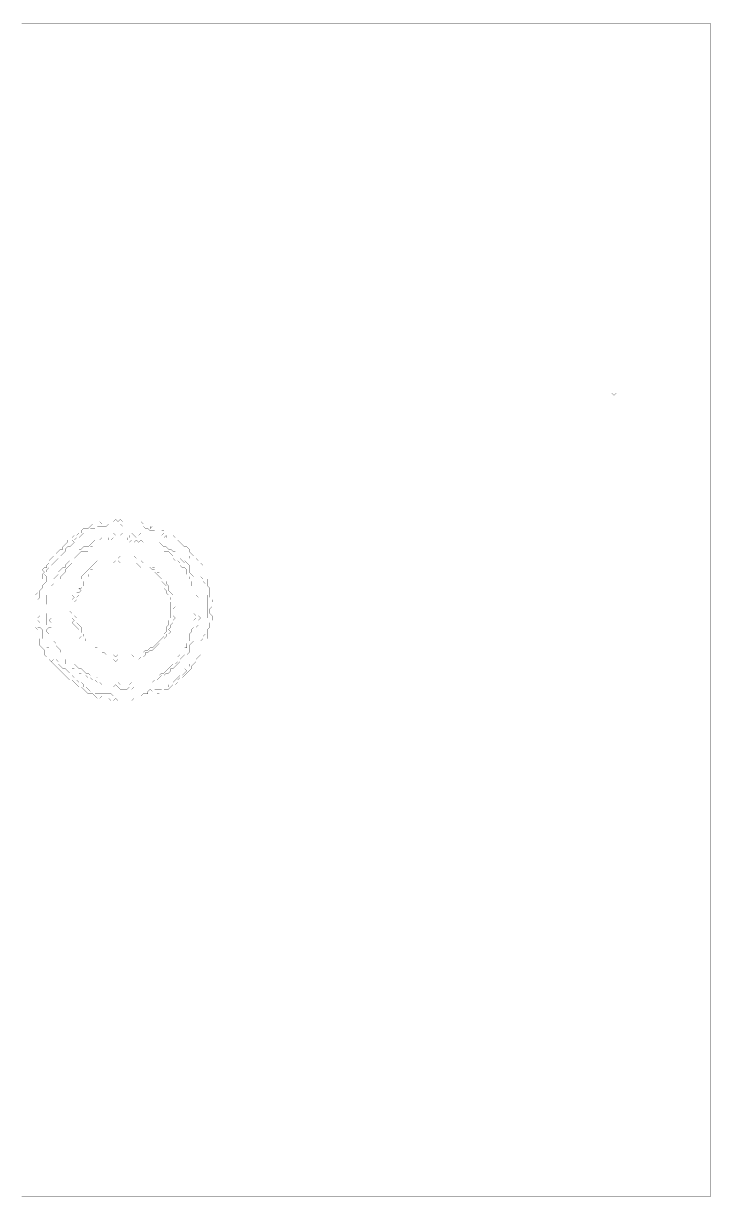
# Model space of a CAD drawing. Header units: metres. Extents: x 0 to 4975, y -4975 to 0.
# Drawn here: x 2062 to 4975, y -4975 to 0 of the extents above; entities that cross this region are included whole.
import ezdxf

# ---------------------------------------------------------------- set-up
doc = ezdxf.new("R2010")
doc.units = ezdxf.units.M
doc.layers.add('conductor', color=1, linetype='Continuous')
doc.layers.add('substrate', color=5, linetype='Continuous')

msp = doc.modelspace()

# ---------------------------------------------------------------- linework, layer by layer
at = {"layer": 'conductor', "const_width": 0.5}
for points in [[(2423.859375, -2122.09375), (2414.125, -2131.828125), (2404.390625, -2131.828125), (2394.65625, -2131.828125), (2384.921875, -2131.828125), (2375.1875, -2131.828125), (2365.453125, -2141.5625), (2355.71875, -2141.5625), (2345.984375, -2141.5625), (2345.984375, -2151.296875), (2336.25, -2161.03125), (2326.515625, -2161.03125), (2316.78125, -2161.03125), (2307.046875, -2170.765625), (2297.3125, -2180.5), (2287.578125, -2180.5), (2277.84375, -2190.234375), (2268.109375, -2190.234375), (2277.84375, -2199.96875), (2268.109375, -2209.703125), (2258.375, -2219.4375), (2248.640625, -2219.4375), (2238.90625, -2229.171875), (2238.90625, -2238.90625), (2229.171875, -2248.640625), (2219.4375, -2258.375), (2209.703125, -2258.375), (2209.703125, -2268.109375), (2199.96875, -2277.84375), (2190.234375, -2287.578125), (2180.5, -2297.3125), (2170.765625, -2297.3125), (2170.765625, -2307.046875), (2161.03125, -2316.78125), (2161.03125, -2326.515625), (2151.296875, -2336.25), (2161.03125, -2345.984375), (2161.03125, -2355.71875), (2161.03125, -2365.453125), (2151.296875, -2375.1875), (2141.5625, -2384.921875), (2141.5625, -2394.65625), (2131.828125, -2404.390625), (2131.828125, -2414.125), (2131.828125, -2423.859375), (2131.828125, -2433.59375), (2122.09375, -2443.328125), (2122.09375, -2453.0625), (2122.09375, -2462.796875), (2122.09375, -2472.53125), (2122.09375, -2482.265625), (2122.09375, -2492), (2122.09375, -2501.734375), (2131.828125, -2511.46875), (2122.09375, -2521.203125), (2122.09375, -2530.9375), (2131.828125, -2540.671875), (2122.09375, -2550.40625), (2122.09375, -2560.140625), (2131.828125, -2560.140625), (2141.5625, -2569.875), (2141.5625, -2579.609375), (2141.5625, -2589.34375), (2141.5625, -2599.078125), (2141.5625, -2608.8125), (2151.296875, -2618.546875), (2141.5625, -2628.28125), (2151.296875, -2638.015625), (2161.03125, -2647.75), (2170.765625, -2647.75), (2180.5, -2657.484375), (2180.5, -2667.21875), (2180.5, -2676.953125), (2190.234375, -2667.21875), (2199.96875, -2676.953125), (2199.96875, -2686.6875), (2199.96875, -2696.421875), (2209.703125, -2706.15625), (2209.703125, -2715.890625), (2219.4375, -2725.625), (2229.171875, -2735.359375), (2238.90625, -2735.359375), (2248.640625, -2745.09375), (2258.375, -2754.828125), (2258.375, -2764.5625), (2268.109375, -2764.5625), (2277.84375, -2774.296875), (2277.84375, -2784.03125), (2287.578125, -2784.03125), (2297.3125, -2793.765625), (2307.046875, -2793.765625), (2316.78125, -2803.5), (2316.78125, -2813.234375), (2326.515625, -2813.234375), (2336.25, -2822.96875), (2345.984375, -2832.703125), (2355.71875, -2822.96875), (2365.453125, -2832.703125), (2365.453125, -2842.4375), (2375.1875, -2842.4375), (2384.921875, -2842.4375), (2394.65625, -2842.4375), (2404.390625, -2842.4375), (2414.125, -2842.4375), (2423.859375, -2842.4375), (2433.59375, -2842.4375), (2443.328125, -2852.171875), (2453.0625, -2852.171875), (2462.796875, -2852.171875), (2472.53125, -2852.171875), (2482.265625, -2852.171875), (2492, -2861.90625), (2501.734375, -2861.90625), (2511.46875, -2852.171875), (2521.203125, -2852.171875), (2530.9375, -2852.171875), (2540.671875, -2852.171875), (2550.40625, -2852.171875), (2560.140625, -2852.171875), (2569.875, -2842.4375), (2579.609375, -2842.4375), (2589.34375, -2842.4375), (2589.34375, -2832.703125), (2599.078125, -2822.96875), (2608.8125, -2832.703125), (2618.546875, -2822.96875), (2628.28125, -2822.96875), (2638.015625, -2822.96875), (2647.75, -2822.96875), (2657.484375, -2813.234375), (2667.21875, -2813.234375), (2676.953125, -2813.234375), (2676.953125, -2803.5), (2686.6875, -2793.765625), (2696.421875, -2793.765625), (2706.15625, -2784.03125), (2715.890625, -2774.296875), (2725.625, -2764.5625), (2735.359375, -2764.5625), (2745.09375, -2754.828125), (2754.828125, -2745.09375), (2745.09375, -2735.359375), (2754.828125, -2725.625), (2764.5625, -2725.625), (2764.5625, -2715.890625), (2774.296875, -2706.15625), (2784.03125, -2696.421875), (2784.03125, -2686.6875), (2793.765625, -2676.953125), (2803.5, -2667.21875), (2803.5, -2657.484375), (2803.5, -2647.75), (2813.234375, -2638.015625), (2813.234375, -2628.28125), (2813.234375, -2618.546875), (2822.96875, -2608.8125), (2822.96875, -2599.078125), (2832.703125, -2589.34375), (2832.703125, -2579.609375), (2832.703125, -2569.875), (2832.703125, -2560.140625), (2832.703125, -2550.40625), (2832.703125, -2540.671875), (2832.703125, -2530.9375), (2842.4375, -2521.203125), (2842.4375, -2511.46875), (2842.4375, -2501.734375), (2842.4375, -2492), (2842.4375, -2482.265625), (2842.4375, -2472.53125), (2842.4375, -2462.796875), (2842.4375, -2453.0625), (2842.4375, -2443.328125), (2842.4375, -2433.59375), (2842.4375, -2423.859375), (2832.703125, -2414.125), (2832.703125, -2404.390625), (2832.703125, -2394.65625), (2832.703125, -2384.921875), (2832.703125, -2375.1875), (2822.96875, -2365.453125), (2822.96875, -2355.71875), (2813.234375, -2345.984375), (2813.234375, -2336.25), (2813.234375, -2326.515625), (2813.234375, -2316.78125), (2803.5, -2307.046875), (2803.5, -2297.3125), (2793.765625, -2287.578125), (2784.03125, -2287.578125), (2774.296875, -2277.84375), (2764.5625, -2268.109375), (2764.5625, -2258.375), (2754.828125, -2248.640625), (2745.09375, -2248.640625), (2735.359375, -2238.90625), (2735.359375, -2229.171875), (2725.625, -2219.4375), (2725.625, -2209.703125), (2715.890625, -2209.703125), (2706.15625, -2209.703125), (2696.421875, -2199.96875), (2696.421875, -2190.234375), (2686.6875, -2190.234375), (2676.953125, -2190.234375), (2667.21875, -2180.5), (2667.21875, -2170.765625), (2657.484375, -2161.03125), (2647.75, -2161.03125), (2638.015625, -2161.03125), (2628.28125, -2161.03125), (2618.546875, -2151.296875), (2608.8125, -2151.296875), (2599.078125, -2151.296875), (2589.34375, -2141.5625), (2579.609375, -2141.5625), (2569.875, -2131.828125), (2560.140625, -2141.5625), (2550.40625, -2131.828125), (2540.671875, -2122.09375), (2530.9375, -2122.09375), (2521.203125, -2122.09375), (2511.46875, -2122.09375), (2501.734375, -2122.09375), (2492, -2122.09375), (2482.265625, -2131.828125), (2472.53125, -2122.09375), (2462.796875, -2122.09375), (2453.0625, -2122.09375), (2443.328125, -2122.09375), (2433.59375, -2122.09375)], [(2433.59375, -2170.765625), (2443.328125, -2161.03125), (2453.0625, -2170.765625), (2462.796875, -2170.765625), (2472.53125, -2170.765625), (2482.265625, -2161.03125), (2492, -2170.765625), (2501.734375, -2170.765625), (2511.46875, -2180.5), (2511.46875, -2170.765625), (2521.203125, -2161.03125), (2530.9375, -2170.765625), (2540.671875, -2180.5), (2550.40625, -2180.5), (2550.40625, -2170.765625), (2560.140625, -2161.03125), (2569.875, -2170.765625), (2569.875, -2180.5), (2569.875, -2190.234375), (2579.609375, -2190.234375), (2589.34375, -2190.234375), (2599.078125, -2190.234375), (2608.8125, -2190.234375), (2618.546875, -2199.96875), (2628.28125, -2199.96875), (2638.015625, -2199.96875), (2647.75, -2209.703125), (2657.484375, -2219.4375), (2667.21875, -2219.4375), (2676.953125, -2229.171875), (2686.6875, -2229.171875), (2696.421875, -2238.90625), (2706.15625, -2238.90625), (2715.890625, -2248.640625), (2706.15625, -2258.375), (2715.890625, -2248.640625), (2725.625, -2258.375), (2725.625, -2268.109375), (2735.359375, -2277.84375), (2745.09375, -2287.578125), (2754.828125, -2287.578125), (2764.5625, -2297.3125), (2764.5625, -2307.046875), (2764.5625, -2316.78125), (2764.5625, -2326.515625), (2774.296875, -2336.25), (2784.03125, -2345.984375), (2774.296875, -2355.71875), (2784.03125, -2365.453125), (2793.765625, -2375.1875), (2793.765625, -2384.921875), (2793.765625, -2394.65625), (2793.765625, -2404.390625), (2803.5, -2414.125), (2793.765625, -2423.859375), (2803.5, -2433.59375), (2803.5, -2443.328125), (2803.5, -2453.0625), (2803.5, -2462.796875), (2803.5, -2472.53125), (2813.234375, -2482.265625), (2803.5, -2492), (2813.234375, -2501.734375), (2803.5, -2511.46875), (2813.234375, -2521.203125), (2803.5, -2530.9375), (2803.5, -2540.671875), (2803.5, -2550.40625), (2793.765625, -2560.140625), (2803.5, -2569.875), (2793.765625, -2579.609375), (2793.765625, -2589.34375), (2784.03125, -2599.078125), (2784.03125, -2608.8125), (2784.03125, -2618.546875), (2774.296875, -2628.28125), (2764.5625, -2638.015625), (2764.5625, -2647.75), (2764.5625, -2657.484375), (2764.5625, -2667.21875), (2754.828125, -2676.953125), (2745.09375, -2676.953125), (2735.359375, -2686.6875), (2725.625, -2696.421875), (2725.625, -2706.15625), (2715.890625, -2715.890625), (2706.15625, -2725.625), (2696.421875, -2735.359375), (2686.6875, -2735.359375), (2686.6875, -2745.09375), (2676.953125, -2754.828125), (2667.21875, -2754.828125), (2657.484375, -2764.5625), (2647.75, -2764.5625), (2638.015625, -2774.296875), (2628.28125, -2784.03125), (2618.546875, -2784.03125), (2608.8125, -2793.765625), (2599.078125, -2793.765625), (2589.34375, -2793.765625), (2579.609375, -2803.5), (2569.875, -2803.5), (2560.140625, -2813.234375), (2550.40625, -2813.234375), (2540.671875, -2813.234375), (2530.9375, -2813.234375), (2521.203125, -2822.96875), (2511.46875, -2813.234375), (2501.734375, -2822.96875), (2492, -2822.96875), (2482.265625, -2822.96875), (2472.53125, -2822.96875), (2462.796875, -2813.234375), (2453.0625, -2803.5), (2443.328125, -2813.234375), (2433.59375, -2813.234375), (2423.859375, -2813.234375), (2414.125, -2803.5), (2404.390625, -2803.5), (2394.65625, -2803.5), (2384.921875, -2793.765625), (2375.1875, -2793.765625), (2365.453125, -2784.03125), (2355.71875, -2784.03125), (2345.984375, -2774.296875), (2336.25, -2774.296875), (2326.515625, -2764.5625), (2316.78125, -2764.5625), (2307.046875, -2754.828125), (2297.3125, -2754.828125), (2287.578125, -2745.09375), (2277.84375, -2735.359375), (2268.109375, -2735.359375), (2258.375, -2725.625), (2248.640625, -2725.625), (2238.90625, -2715.890625), (2238.90625, -2706.15625), (2238.90625, -2696.421875), (2229.171875, -2696.421875), (2219.4375, -2686.6875), (2209.703125, -2686.6875), (2199.96875, -2676.953125), (2199.96875, -2667.21875), (2199.96875, -2657.484375), (2190.234375, -2647.75), (2190.234375, -2638.015625), (2180.5, -2628.28125), (2170.765625, -2618.546875), (2170.765625, -2608.8125), (2170.765625, -2599.078125), (2180.5, -2589.34375), (2170.765625, -2589.34375), (2161.03125, -2579.609375), (2161.03125, -2569.875), (2170.765625, -2560.140625), (2180.5, -2560.140625), (2170.765625, -2560.140625), (2161.03125, -2550.40625), (2161.03125, -2540.671875), (2161.03125, -2530.9375), (2161.03125, -2521.203125), (2161.03125, -2511.46875), (2161.03125, -2501.734375), (2170.765625, -2492), (2170.765625, -2482.265625), (2170.765625, -2472.53125), (2161.03125, -2462.796875), (2161.03125, -2453.0625), (2161.03125, -2443.328125), (2161.03125, -2433.59375), (2161.03125, -2423.859375), (2170.765625, -2414.125), (2170.765625, -2404.390625), (2180.5, -2394.65625), (2180.5, -2384.921875), (2190.234375, -2375.1875), (2190.234375, -2365.453125), (2190.234375, -2355.71875), (2199.96875, -2345.984375), (2209.703125, -2336.25), (2209.703125, -2326.515625), (2219.4375, -2316.78125), (2229.171875, -2307.046875), (2238.90625, -2307.046875), (2238.90625, -2297.3125), (2248.640625, -2287.578125), (2258.375, -2277.84375), (2258.375, -2268.109375), (2258.375, -2258.375), (2268.109375, -2248.640625), (2277.84375, -2248.640625), (2287.578125, -2238.90625), (2297.3125, -2229.171875), (2307.046875, -2229.171875), (2316.78125, -2219.4375), (2326.515625, -2219.4375), (2336.25, -2219.4375), (2345.984375, -2209.703125), (2355.71875, -2199.96875), (2365.453125, -2190.234375), (2375.1875, -2190.234375), (2384.921875, -2190.234375), (2394.65625, -2180.5), (2404.390625, -2180.5), (2414.125, -2180.5), (2423.859375, -2170.765625)], [(2647.75, -2170.765625), (2657.484375, -2161.03125), (2667.21875, -2170.765625), (2657.484375, -2180.5)], [(2238.90625, -2277.84375), (2248.640625, -2268.109375), (2258.375, -2277.84375), (2248.640625, -2287.578125)], [(2414.125, -2277.84375), (2404.390625, -2287.578125), (2394.65625, -2287.578125), (2384.921875, -2297.3125), (2375.1875, -2297.3125), (2365.453125, -2307.046875), (2355.71875, -2316.78125), (2345.984375, -2316.78125), (2345.984375, -2326.515625), (2336.25, -2336.25), (2336.25, -2345.984375), (2326.515625, -2355.71875), (2316.78125, -2365.453125), (2316.78125, -2375.1875), (2316.78125, -2384.921875), (2307.046875, -2394.65625), (2297.3125, -2394.65625), (2307.046875, -2404.390625), (2297.3125, -2414.125), (2287.578125, -2414.125), (2297.3125, -2423.859375), (2287.578125, -2433.59375), (2287.578125, -2443.328125), (2277.84375, -2453.0625), (2277.84375, -2462.796875), (2277.84375, -2472.53125), (2277.84375, -2482.265625), (2277.84375, -2492), (2277.84375, -2501.734375), (2277.84375, -2511.46875), (2287.578125, -2521.203125), (2287.578125, -2530.9375), (2287.578125, -2540.671875), (2297.3125, -2550.40625), (2307.046875, -2560.140625), (2307.046875, -2569.875), (2307.046875, -2579.609375), (2316.78125, -2589.34375), (2316.78125, -2599.078125), (2326.515625, -2608.8125), (2326.515625, -2618.546875), (2336.25, -2618.546875), (2345.984375, -2628.28125), (2355.71875, -2628.28125), (2365.453125, -2638.015625), (2365.453125, -2647.75), (2375.1875, -2647.75), (2384.921875, -2657.484375), (2394.65625, -2667.21875), (2404.390625, -2667.21875), (2414.125, -2676.953125), (2423.859375, -2676.953125), (2433.59375, -2676.953125), (2443.328125, -2676.953125), (2453.0625, -2686.6875), (2462.796875, -2676.953125), (2472.53125, -2676.953125), (2482.265625, -2686.6875), (2492, -2686.6875), (2501.734375, -2686.6875), (2511.46875, -2676.953125), (2521.203125, -2676.953125), (2530.9375, -2686.6875), (2540.671875, -2676.953125), (2550.40625, -2676.953125), (2560.140625, -2676.953125), (2569.875, -2676.953125), (2569.875, -2667.21875), (2579.609375, -2657.484375), (2589.34375, -2657.484375), (2599.078125, -2647.75), (2608.8125, -2647.75), (2618.546875, -2638.015625), (2628.28125, -2628.28125), (2638.015625, -2618.546875), (2647.75, -2608.8125), (2657.484375, -2599.078125), (2657.484375, -2589.34375), (2667.21875, -2579.609375), (2667.21875, -2569.875), (2667.21875, -2560.140625), (2676.953125, -2550.40625), (2676.953125, -2540.671875), (2676.953125, -2530.9375), (2686.6875, -2521.203125), (2686.6875, -2511.46875), (2686.6875, -2501.734375), (2686.6875, -2492), (2686.6875, -2482.265625), (2686.6875, -2472.53125), (2686.6875, -2462.796875), (2686.6875, -2453.0625), (2676.953125, -2443.328125), (2667.21875, -2433.59375), (2676.953125, -2423.859375), (2667.21875, -2414.125), (2667.21875, -2404.390625), (2657.484375, -2394.65625), (2667.21875, -2384.921875), (2657.484375, -2375.1875), (2647.75, -2365.453125), (2647.75, -2355.71875), (2638.015625, -2345.984375), (2628.28125, -2336.25), (2618.546875, -2326.515625), (2618.546875, -2316.78125), (2608.8125, -2316.78125), (2599.078125, -2307.046875), (2589.34375, -2297.3125), (2579.609375, -2297.3125), (2569.875, -2297.3125), (2560.140625, -2307.046875), (2550.40625, -2297.3125), (2540.671875, -2287.578125), (2530.9375, -2287.578125), (2521.203125, -2287.578125), (2511.46875, -2287.578125), (2501.734375, -2277.84375), (2492, -2277.84375), (2482.265625, -2277.84375), (2472.53125, -2287.578125), (2462.796875, -2277.84375), (2453.0625, -2277.84375), (2443.328125, -2287.578125), (2433.59375, -2287.578125), (2423.859375, -2287.578125)], [(2745.09375, -2277.84375), (2754.828125, -2268.109375), (2764.5625, -2277.84375), (2754.828125, -2287.578125)], [(2180.5, -2657.484375), (2190.234375, -2647.75), (2199.96875, -2657.484375), (2190.234375, -2667.21875)]]:
    msp.add_lwpolyline(points, close=True, dxfattribs=at)
at = {"layer": 'substrate', "const_width": 0.5}
msp.add_lwpolyline([(2053.953125, -4974.265625), (2063.6875, -4974.265625), (2073.421875, -4974.265625), (2083.15625, -4974.265625), (2092.890625, -4974.265625), (2102.625, -4974.265625), (2112.359375, -4974.265625), (2122.09375, -4974.265625), (2131.828125, -4974.265625), (2141.5625, -4974.265625), (2151.296875, -4974.265625), (2161.03125, -4974.265625), (2170.765625, -4974.265625), (2180.5, -4974.265625), (2190.234375, -4974.265625), (2199.96875, -4974.265625), (2209.703125, -4974.265625), (2219.4375, -4974.265625), (2229.171875, -4974.265625), (2238.90625, -4974.265625), (2248.640625, -4974.265625), (2258.375, -4974.265625), (2268.109375, -4974.265625), (2277.84375, -4974.265625), (2287.578125, -4974.265625), (2297.3125, -4974.265625), (2307.046875, -4974.265625), (2316.78125, -4974.265625), (2326.515625, -4974.265625), (2336.25, -4974.265625), (2345.984375, -4974.265625), (2355.71875, -4974.265625), (2365.453125, -4974.265625), (2375.1875, -4974.265625), (2384.921875, -4974.265625), (2394.65625, -4974.265625), (2404.390625, -4974.265625), (2414.125, -4974.265625), (2423.859375, -4974.265625), (2433.59375, -4974.265625), (2443.328125, -4974.265625), (2453.0625, -4974.265625), (2462.796875, -4974.265625), (2472.53125, -4974.265625), (2482.265625, -4974.265625), (2492, -4974.265625), (2501.734375, -4974.265625), (2511.46875, -4974.265625), (2521.203125, -4974.265625), (2530.9375, -4974.265625), (2540.671875, -4974.265625), (2550.40625, -4974.265625), (2560.140625, -4974.265625), (2569.875, -4974.265625), (2579.609375, -4974.265625), (2589.34375, -4974.265625), (2599.078125, -4974.265625), (2608.8125, -4974.265625), (2618.546875, -4974.265625), (2628.28125, -4974.265625), (2638.015625, -4974.265625), (2647.75, -4974.265625), (2657.484375, -4974.265625), (2667.21875, -4974.265625), (2676.953125, -4974.265625), (2686.6875, -4974.265625), (2696.421875, -4974.265625), (2706.15625, -4974.265625), (2715.890625, -4974.265625), (2725.625, -4974.265625), (2735.359375, -4974.265625), (2745.09375, -4974.265625), (2754.828125, -4974.265625), (2764.5625, -4974.265625), (2774.296875, -4974.265625), (2784.03125, -4974.265625), (2793.765625, -4974.265625), (2803.5, -4974.265625), (2813.234375, -4974.265625), (2822.96875, -4974.265625), (2832.703125, -4974.265625), (2842.4375, -4974.265625), (2852.171875, -4974.265625), (2861.90625, -4974.265625), (2871.640625, -4974.265625), (2881.375, -4974.265625), (2891.109375, -4974.265625), (2900.84375, -4974.265625), (2910.578125, -4974.265625), (2920.3125, -4974.265625), (2930.046875, -4974.265625), (2939.78125, -4974.265625), (2949.515625, -4974.265625), (2959.25, -4974.265625), (2968.984375, -4974.265625), (2978.71875, -4974.265625), (2988.453125, -4974.265625), (2998.1875, -4974.265625), (3007.921875, -4974.265625), (3017.65625, -4974.265625), (3027.390625, -4974.265625), (3037.125, -4974.265625), (3046.859375, -4974.265625), (3056.59375, -4974.265625), (3066.328125, -4974.265625), (3076.0625, -4974.265625), (3085.796875, -4974.265625), (3095.53125, -4974.265625), (3105.265625, -4974.265625), (3115, -4974.265625), (3124.734375, -4974.265625), (3134.46875, -4974.265625), (3144.203125, -4974.265625), (3153.9375, -4974.265625), (3163.671875, -4974.265625), (3173.40625, -4974.265625), (3183.140625, -4974.265625), (3192.875, -4974.265625), (3202.609375, -4974.265625), (3212.34375, -4974.265625), (3222.078125, -4974.265625), (3231.8125, -4974.265625), (3241.546875, -4974.265625), (3251.28125, -4974.265625), (3261.015625, -4974.265625), (3270.75, -4974.265625), (3280.484375, -4974.265625), (3290.21875, -4974.265625), (3299.953125, -4974.265625), (3309.6875, -4974.265625), (3319.421875, -4974.265625), (3329.15625, -4974.265625), (3338.890625, -4974.265625), (3348.625, -4974.265625), (3358.359375, -4974.265625), (3368.09375, -4974.265625), (3377.828125, -4974.265625), (3387.5625, -4974.265625), (3397.296875, -4974.265625), (3407.03125, -4974.265625), (3416.765625, -4974.265625), (3426.5, -4974.265625), (3436.234375, -4974.265625), (3445.96875, -4974.265625), (3455.703125, -4974.265625), (3465.4375, -4974.265625), (3475.171875, -4974.265625), (3484.90625, -4974.265625), (3494.640625, -4974.265625), (3504.375, -4974.265625), (3514.109375, -4974.265625), (3523.84375, -4974.265625), (3533.578125, -4974.265625), (3543.3125, -4974.265625), (3553.046875, -4974.265625), (3562.78125, -4974.265625), (3572.515625, -4974.265625), (3582.25, -4974.265625), (3591.984375, -4974.265625), (3601.71875, -4974.265625), (3611.453125, -4974.265625), (3621.1875, -4974.265625), (3630.921875, -4974.265625), (3640.65625, -4974.265625), (3650.390625, -4974.265625), (3660.125, -4974.265625), (3669.859375, -4974.265625), (3679.59375, -4974.265625), (3689.328125, -4974.265625), (3699.0625, -4974.265625), (3708.796875, -4974.265625), (3718.53125, -4974.265625), (3728.265625, -4974.265625), (3738, -4974.265625), (3747.734375, -4974.265625), (3757.46875, -4974.265625), (3767.203125, -4974.265625), (3776.9375, -4974.265625), (3786.671875, -4974.265625), (3796.40625, -4974.265625), (3806.140625, -4974.265625), (3815.875, -4974.265625), (3825.609375, -4974.265625), (3835.34375, -4974.265625), (3845.078125, -4974.265625), (3854.8125, -4974.265625), (3864.546875, -4974.265625), (3874.28125, -4974.265625), (3884.015625, -4974.265625), (3893.75, -4974.265625), (3903.484375, -4974.265625), (3913.21875, -4974.265625), (3922.953125, -4974.265625), (3932.6875, -4974.265625), (3942.421875, -4974.265625), (3952.15625, -4974.265625), (3961.890625, -4974.265625), (3971.625, -4974.265625), (3981.359375, -4974.265625), (3991.09375, -4974.265625), (4000.828125, -4974.265625), (4010.5625, -4974.265625), (4020.296875, -4974.265625), (4030.03125, -4974.265625), (4039.765625, -4974.265625), (4049.5, -4974.265625), (4059.234375, -4974.265625), (4068.96875, -4974.265625), (4078.703125, -4974.265625), (4088.4375, -4974.265625), (4098.171875, -4974.265625), (4107.90625, -4974.265625), (4117.640625, -4974.265625), (4127.375, -4974.265625), (4137.109375, -4974.265625), (4146.84375, -4974.265625), (4156.578125, -4974.265625), (4166.3125, -4974.265625), (4176.046875, -4974.265625), (4185.78125, -4974.265625), (4195.515625, -4974.265625), (4205.25, -4974.265625), (4214.984375, -4974.265625), (4224.71875, -4974.265625), (4234.453125, -4974.265625), (4244.1875, -4974.265625), (4253.921875, -4974.265625), (4263.65625, -4974.265625), (4273.390625, -4974.265625), (4283.125, -4974.265625), (4292.859375, -4974.265625), (4302.59375, -4974.265625), (4312.328125, -4974.265625), (4322.0625, -4974.265625), (4331.796875, -4974.265625), (4341.53125, -4974.265625), (4351.265625, -4974.265625), (4361, -4974.265625), (4370.734375, -4974.265625), (4380.46875, -4974.265625), (4390.203125, -4974.265625), (4399.9375, -4974.265625), (4409.671875, -4974.265625), (4419.40625, -4974.265625), (4429.140625, -4974.265625), (4438.875, -4974.265625), (4448.609375, -4974.265625), (4458.34375, -4974.265625), (4468.078125, -4974.265625), (4477.8125, -4974.265625), (4487.546875, -4974.265625), (4497.28125, -4974.265625), (4507.015625, -4974.265625), (4516.75, -4974.265625), (4526.484375, -4974.265625), (4536.21875, -4974.265625), (4545.953125, -4974.265625), (4555.6875, -4974.265625), (4565.421875, -4974.265625), (4575.15625, -4974.265625), (4584.890625, -4974.265625), (4594.625, -4974.265625), (4604.359375, -4974.265625), (4614.09375, -4974.265625), (4623.828125, -4974.265625), (4633.5625, -4974.265625), (4643.296875, -4974.265625), (4653.03125, -4974.265625), (4662.765625, -4974.265625), (4672.5, -4974.265625), (4682.234375, -4974.265625), (4691.96875, -4974.265625), (4701.703125, -4974.265625), (4711.4375, -4974.265625), (4721.171875, -4974.265625), (4730.90625, -4974.265625), (4740.640625, -4974.265625), (4750.375, -4974.265625), (4760.109375, -4974.265625), (4769.84375, -4974.265625), (4779.578125, -4974.265625), (4789.3125, -4974.265625), (4799.046875, -4974.265625), (4808.78125, -4974.265625), (4818.515625, -4974.265625), (4828.25, -4974.265625), (4837.984375, -4974.265625), (4847.71875, -4974.265625), (4857.453125, -4974.265625), (4867.1875, -4974.265625), (4876.921875, -4974.265625), (4886.65625, -4974.265625), (4896.390625, -4974.265625), (4906.125, -4974.265625), (4915.859375, -4974.265625), (4925.59375, -4974.265625), (4935.328125, -4974.265625), (4945.0625, -4974.265625), (4954.796875, -4974.265625), (4964.53125, -4974.265625), (4974.265625, -4974.265625), (4974.265625, -4964.53125), (4974.265625, -4954.796875), (4974.265625, -4945.0625), (4974.265625, -4935.328125), (4974.265625, -4925.59375), (4974.265625, -4915.859375), (4974.265625, -4906.125), (4974.265625, -4896.390625), (4974.265625, -4886.65625), (4974.265625, -4876.921875), (4974.265625, -4867.1875), (4974.265625, -4857.453125), (4974.265625, -4847.71875), (4974.265625, -4837.984375), (4974.265625, -4828.25), (4974.265625, -4818.515625), (4974.265625, -4808.78125), (4974.265625, -4799.046875), (4974.265625, -4789.3125), (4974.265625, -4779.578125), (4974.265625, -4769.84375), (4974.265625, -4760.109375), (4974.265625, -4750.375), (4974.265625, -4740.640625), (4974.265625, -4730.90625), (4974.265625, -4721.171875), (4974.265625, -4711.4375), (4974.265625, -4701.703125), (4974.265625, -4691.96875), (4974.265625, -4682.234375), (4974.265625, -4672.5), (4974.265625, -4662.765625), (4974.265625, -4653.03125), (4974.265625, -4643.296875), (4974.265625, -4633.5625), (4974.265625, -4623.828125), (4974.265625, -4614.09375), (4974.265625, -4604.359375), (4974.265625, -4594.625), (4974.265625, -4584.890625), (4974.265625, -4575.15625), (4974.265625, -4565.421875), (4974.265625, -4555.6875), (4974.265625, -4545.953125), (4974.265625, -4536.21875), (4974.265625, -4526.484375), (4974.265625, -4516.75), (4974.265625, -4507.015625), (4974.265625, -4497.28125), (4974.265625, -4487.546875), (4974.265625, -4477.8125), (4974.265625, -4468.078125), (4974.265625, -4458.34375), (4974.265625, -4448.609375), (4974.265625, -4438.875), (4974.265625, -4429.140625), (4974.265625, -4419.40625), (4974.265625, -4409.671875), (4974.265625, -4399.9375), (4974.265625, -4390.203125), (4974.265625, -4380.46875), (4974.265625, -4370.734375), (4974.265625, -4361), (4974.265625, -4351.265625), (4974.265625, -4341.53125), (4974.265625, -4331.796875), (4974.265625, -4322.0625), (4974.265625, -4312.328125), (4974.265625, -4302.59375), (4974.265625, -4292.859375), (4974.265625, -4283.125), (4974.265625, -4273.390625), (4974.265625, -4263.65625), (4974.265625, -4253.921875), (4974.265625, -4244.1875), (4974.265625, -4234.453125), (4974.265625, -4224.71875), (4974.265625, -4214.984375), (4974.265625, -4205.25), (4974.265625, -4195.515625), (4974.265625, -4185.78125), (4974.265625, -4176.046875), (4974.265625, -4166.3125), (4974.265625, -4156.578125), (4974.265625, -4146.84375), (4974.265625, -4137.109375), (4974.265625, -4127.375), (4974.265625, -4117.640625), (4974.265625, -4107.90625), (4974.265625, -4098.171875), (4974.265625, -4088.4375), (4974.265625, -4078.703125), (4974.265625, -4068.96875), (4974.265625, -4059.234375), (4974.265625, -4049.5), (4974.265625, -4039.765625), (4974.265625, -4030.03125), (4974.265625, -4020.296875), (4974.265625, -4010.5625), (4974.265625, -4000.828125), (4974.265625, -3991.09375), (4974.265625, -3981.359375), (4974.265625, -3971.625), (4974.265625, -3961.890625), (4974.265625, -3952.15625), (4974.265625, -3942.421875), (4974.265625, -3932.6875), (4974.265625, -3922.953125), (4974.265625, -3913.21875), (4974.265625, -3903.484375), (4974.265625, -3893.75), (4974.265625, -3884.015625), (4974.265625, -3874.28125), (4974.265625, -3864.546875), (4974.265625, -3854.8125), (4974.265625, -3845.078125), (4974.265625, -3835.34375), (4974.265625, -3825.609375), (4974.265625, -3815.875), (4974.265625, -3806.140625), (4974.265625, -3796.40625), (4974.265625, -3786.671875), (4974.265625, -3776.9375), (4974.265625, -3767.203125), (4974.265625, -3757.46875), (4974.265625, -3747.734375), (4974.265625, -3738), (4974.265625, -3728.265625), (4974.265625, -3718.53125), (4974.265625, -3708.796875), (4974.265625, -3699.0625), (4974.265625, -3689.328125), (4974.265625, -3679.59375), (4974.265625, -3669.859375), (4974.265625, -3660.125), (4974.265625, -3650.390625), (4974.265625, -3640.65625), (4974.265625, -3630.921875), (4974.265625, -3621.1875), (4974.265625, -3611.453125), (4974.265625, -3601.71875), (4974.265625, -3591.984375), (4974.265625, -3582.25), (4974.265625, -3572.515625), (4974.265625, -3562.78125), (4974.265625, -3553.046875), (4974.265625, -3543.3125), (4974.265625, -3533.578125), (4974.265625, -3523.84375), (4974.265625, -3514.109375), (4974.265625, -3504.375), (4974.265625, -3494.640625), (4974.265625, -3484.90625), (4974.265625, -3475.171875), (4974.265625, -3465.4375), (4974.265625, -3455.703125), (4974.265625, -3445.96875), (4974.265625, -3436.234375), (4974.265625, -3426.5), (4974.265625, -3416.765625), (4974.265625, -3407.03125), (4974.265625, -3397.296875), (4974.265625, -3387.5625), (4974.265625, -3377.828125), (4974.265625, -3368.09375), (4974.265625, -3358.359375), (4974.265625, -3348.625), (4974.265625, -3338.890625), (4974.265625, -3329.15625), (4974.265625, -3319.421875), (4974.265625, -3309.6875), (4974.265625, -3299.953125), (4974.265625, -3290.21875), (4974.265625, -3280.484375), (4974.265625, -3270.75), (4974.265625, -3261.015625), (4974.265625, -3251.28125), (4974.265625, -3241.546875), (4974.265625, -3231.8125), (4974.265625, -3222.078125), (4974.265625, -3212.34375), (4974.265625, -3202.609375), (4974.265625, -3192.875), (4974.265625, -3183.140625), (4974.265625, -3173.40625), (4974.265625, -3163.671875), (4974.265625, -3153.9375), (4974.265625, -3144.203125), (4974.265625, -3134.46875), (4974.265625, -3124.734375), (4974.265625, -3115), (4974.265625, -3105.265625), (4974.265625, -3095.53125), (4974.265625, -3085.796875), (4974.265625, -3076.0625), (4974.265625, -3066.328125), (4974.265625, -3056.59375), (4974.265625, -3046.859375), (4974.265625, -3037.125), (4974.265625, -3027.390625), (4974.265625, -3017.65625), (4974.265625, -3007.921875), (4974.265625, -2998.1875), (4974.265625, -2988.453125), (4974.265625, -2978.71875), (4974.265625, -2968.984375), (4974.265625, -2959.25), (4974.265625, -2949.515625), (4974.265625, -2939.78125), (4974.265625, -2930.046875), (4974.265625, -2920.3125), (4974.265625, -2910.578125), (4974.265625, -2900.84375), (4974.265625, -2891.109375), (4974.265625, -2881.375), (4974.265625, -2871.640625), (4974.265625, -2861.90625), (4974.265625, -2852.171875), (4974.265625, -2842.4375), (4974.265625, -2832.703125), (4974.265625, -2822.96875), (4974.265625, -2813.234375), (4974.265625, -2803.5), (4974.265625, -2793.765625), (4974.265625, -2784.03125), (4974.265625, -2774.296875), (4974.265625, -2764.5625), (4974.265625, -2754.828125), (4974.265625, -2745.09375), (4974.265625, -2735.359375), (4974.265625, -2725.625), (4974.265625, -2715.890625), (4974.265625, -2706.15625), (4974.265625, -2696.421875), (4974.265625, -2686.6875), (4974.265625, -2676.953125), (4974.265625, -2667.21875), (4974.265625, -2657.484375), (4974.265625, -2647.75), (4974.265625, -2638.015625), (4974.265625, -2628.28125), (4974.265625, -2618.546875), (4974.265625, -2608.8125), (4974.265625, -2599.078125), (4974.265625, -2589.34375), (4974.265625, -2579.609375), (4974.265625, -2569.875), (4974.265625, -2560.140625), (4974.265625, -2550.40625), (4974.265625, -2540.671875), (4974.265625, -2530.9375), (4974.265625, -2521.203125), (4974.265625, -2511.46875), (4974.265625, -2501.734375), (4974.265625, -2492), (4974.265625, -2482.265625), (4974.265625, -2472.53125), (4974.265625, -2462.796875), (4974.265625, -2453.0625), (4974.265625, -2443.328125), (4974.265625, -2433.59375), (4974.265625, -2423.859375), (4974.265625, -2414.125), (4974.265625, -2404.390625), (4974.265625, -2394.65625), (4974.265625, -2384.921875), (4974.265625, -2375.1875), (4974.265625, -2365.453125), (4974.265625, -2355.71875), (4974.265625, -2345.984375), (4974.265625, -2336.25), (4974.265625, -2326.515625), (4974.265625, -2316.78125), (4974.265625, -2307.046875), (4974.265625, -2297.3125), (4974.265625, -2287.578125), (4974.265625, -2277.84375), (4974.265625, -2268.109375), (4974.265625, -2258.375), (4974.265625, -2248.640625), (4974.265625, -2238.90625), (4974.265625, -2229.171875), (4974.265625, -2219.4375), (4974.265625, -2209.703125), (4974.265625, -2199.96875), (4974.265625, -2190.234375), (4974.265625, -2180.5), (4974.265625, -2170.765625), (4974.265625, -2161.03125), (4974.265625, -2151.296875), (4974.265625, -2141.5625), (4974.265625, -2131.828125), (4974.265625, -2122.09375), (4974.265625, -2112.359375), (4974.265625, -2102.625), (4974.265625, -2092.890625), (4974.265625, -2083.15625), (4974.265625, -2073.421875), (4974.265625, -2063.6875), (4974.265625, -2053.953125), (4974.265625, -2044.21875), (4974.265625, -2034.484375), (4974.265625, -2024.75), (4974.265625, -2015.015625), (4974.265625, -2005.28125), (4974.265625, -1995.546875), (4974.265625, -1985.8125), (4974.265625, -1976.078125), (4974.265625, -1966.34375), (4974.265625, -1956.609375), (4974.265625, -1946.875), (4974.265625, -1937.140625), (4974.265625, -1927.40625), (4974.265625, -1917.671875), (4974.265625, -1907.9375), (4974.265625, -1898.203125), (4974.265625, -1888.46875), (4974.265625, -1878.734375), (4974.265625, -1869), (4974.265625, -1859.265625), (4974.265625, -1849.53125), (4974.265625, -1839.796875), (4974.265625, -1830.0625), (4974.265625, -1820.328125), (4974.265625, -1810.59375), (4974.265625, -1800.859375), (4974.265625, -1791.125), (4974.265625, -1781.390625), (4974.265625, -1771.65625), (4974.265625, -1761.921875), (4974.265625, -1752.1875), (4974.265625, -1742.453125), (4974.265625, -1732.71875), (4974.265625, -1722.984375), (4974.265625, -1713.25), (4974.265625, -1703.515625), (4974.265625, -1693.78125), (4974.265625, -1684.046875), (4974.265625, -1674.3125), (4974.265625, -1664.578125), (4974.265625, -1654.84375), (4974.265625, -1645.109375), (4974.265625, -1635.375), (4974.265625, -1625.640625), (4974.265625, -1615.90625), (4974.265625, -1606.171875), (4974.265625, -1596.4375), (4974.265625, -1586.703125), (4974.265625, -1576.96875), (4974.265625, -1567.234375), (4974.265625, -1557.5), (4974.265625, -1547.765625), (4974.265625, -1538.03125), (4974.265625, -1528.296875), (4974.265625, -1518.5625), (4974.265625, -1508.828125), (4974.265625, -1499.09375), (4974.265625, -1489.359375), (4974.265625, -1479.625), (4974.265625, -1469.890625), (4974.265625, -1460.15625), (4974.265625, -1450.421875), (4974.265625, -1440.6875), (4974.265625, -1430.953125), (4974.265625, -1421.21875), (4974.265625, -1411.484375), (4974.265625, -1401.75), (4974.265625, -1392.015625), (4974.265625, -1382.28125), (4974.265625, -1372.546875), (4974.265625, -1362.8125), (4974.265625, -1353.078125), (4974.265625, -1343.34375), (4974.265625, -1333.609375), (4974.265625, -1323.875), (4974.265625, -1314.140625), (4974.265625, -1304.40625), (4974.265625, -1294.671875), (4974.265625, -1284.9375), (4974.265625, -1275.203125), (4974.265625, -1265.46875), (4974.265625, -1255.734375), (4974.265625, -1246), (4974.265625, -1236.265625), (4974.265625, -1226.53125), (4974.265625, -1216.796875), (4974.265625, -1207.0625), (4974.265625, -1197.328125), (4974.265625, -1187.59375), (4974.265625, -1177.859375), (4974.265625, -1168.125), (4974.265625, -1158.390625), (4974.265625, -1148.65625), (4974.265625, -1138.921875), (4974.265625, -1129.1875), (4974.265625, -1119.453125), (4974.265625, -1109.71875), (4974.265625, -1099.984375), (4974.265625, -1090.25), (4974.265625, -1080.515625), (4974.265625, -1070.78125), (4974.265625, -1061.046875), (4974.265625, -1051.3125), (4974.265625, -1041.578125), (4974.265625, -1031.84375), (4974.265625, -1022.109375), (4974.265625, -1012.375), (4974.265625, -1002.640625), (4974.265625, -992.90625), (4974.265625, -983.171875), (4974.265625, -973.4375), (4974.265625, -963.703125), (4974.265625, -953.96875), (4974.265625, -944.234375), (4974.265625, -934.5), (4974.265625, -924.765625), (4974.265625, -915.03125), (4974.265625, -905.296875), (4974.265625, -895.5625), (4974.265625, -885.828125), (4974.265625, -876.09375), (4974.265625, -866.359375), (4974.265625, -856.625), (4974.265625, -846.890625), (4974.265625, -837.15625), (4974.265625, -827.421875), (4974.265625, -817.6875), (4974.265625, -807.953125), (4974.265625, -798.21875), (4974.265625, -788.484375), (4974.265625, -778.75), (4974.265625, -769.015625), (4974.265625, -759.28125), (4974.265625, -749.546875), (4974.265625, -739.8125), (4974.265625, -730.078125), (4974.265625, -720.34375), (4974.265625, -710.609375), (4974.265625, -700.875), (4974.265625, -691.140625), (4974.265625, -681.40625), (4974.265625, -671.671875), (4974.265625, -661.9375), (4974.265625, -652.203125), (4974.265625, -642.46875), (4974.265625, -632.734375), (4974.265625, -623), (4974.265625, -613.265625), (4974.265625, -603.53125), (4974.265625, -593.796875), (4974.265625, -584.0625), (4974.265625, -574.328125), (4974.265625, -564.59375), (4974.265625, -554.859375), (4974.265625, -545.125), (4974.265625, -535.390625), (4974.265625, -525.65625), (4974.265625, -515.921875), (4974.265625, -506.1875), (4974.265625, -496.453125), (4974.265625, -486.71875), (4974.265625, -476.984375), (4974.265625, -467.25), (4974.265625, -457.515625), (4974.265625, -447.78125), (4974.265625, -438.046875), (4974.265625, -428.3125), (4974.265625, -418.578125), (4974.265625, -408.84375), (4974.265625, -399.109375), (4974.265625, -389.375), (4974.265625, -379.640625), (4974.265625, -369.90625), (4974.265625, -360.171875), (4974.265625, -350.4375), (4974.265625, -340.703125), (4974.265625, -330.96875), (4974.265625, -321.234375), (4974.265625, -311.5), (4974.265625, -301.765625), (4974.265625, -292.03125), (4974.265625, -282.296875), (4974.265625, -272.5625), (4974.265625, -262.828125), (4974.265625, -253.09375), (4974.265625, -243.359375), (4974.265625, -233.625), (4974.265625, -223.890625), (4974.265625, -214.15625), (4974.265625, -204.421875), (4974.265625, -194.6875), (4974.265625, -184.953125), (4974.265625, -175.21875), (4974.265625, -165.484375), (4974.265625, -155.75), (4974.265625, -146.015625), (4974.265625, -136.28125), (4974.265625, -126.546875), (4974.265625, -116.8125), (4974.265625, -107.078125), (4974.265625, -97.34375), (4974.265625, -87.609375), (4974.265625, -77.875), (4974.265625, -68.140625), (4974.265625, -58.40625), (4974.265625, -48.671875), (4974.265625, -38.9375), (4974.265625, -29.203125), (4974.265625, -19.46875), (4974.265625, -9.734375), (4974.265625, 0), (4964.53125, 0), (4954.796875, 0), (4945.0625, 0), (4935.328125, 0), (4925.59375, 0), (4915.859375, 0), (4906.125, 0), (4896.390625, 0), (4886.65625, 0), (4876.921875, 0), (4867.1875, 0), (4857.453125, 0), (4847.71875, 0), (4837.984375, 0), (4828.25, 0), (4818.515625, 0), (4808.78125, 0), (4799.046875, 0), (4789.3125, 0), (4779.578125, 0), (4769.84375, 0), (4760.109375, 0), (4750.375, 0), (4740.640625, 0), (4730.90625, 0), (4721.171875, 0), (4711.4375, 0), (4701.703125, 0), (4691.96875, 0), (4682.234375, 0), (4672.5, 0), (4662.765625, 0), (4653.03125, 0), (4643.296875, 0), (4633.5625, 0), (4623.828125, 0), (4614.09375, 0), (4604.359375, 0), (4594.625, 0), (4584.890625, 0), (4575.15625, 0), (4565.421875, 0), (4555.6875, 0), (4545.953125, 0), (4536.21875, 0), (4526.484375, 0), (4516.75, 0), (4507.015625, 0), (4497.28125, 0), (4487.546875, 0), (4477.8125, 0), (4468.078125, 0), (4458.34375, 0), (4448.609375, 0), (4438.875, 0), (4429.140625, 0), (4419.40625, 0), (4409.671875, 0), (4399.9375, 0), (4390.203125, 0), (4380.46875, 0), (4370.734375, 0), (4361, 0), (4351.265625, 0), (4341.53125, 0), (4331.796875, 0), (4322.0625, 0), (4312.328125, 0), (4302.59375, 0), (4292.859375, 0), (4283.125, 0), (4273.390625, 0), (4263.65625, 0), (4253.921875, 0), (4244.1875, 0), (4234.453125, 0), (4224.71875, 0), (4214.984375, 0), (4205.25, 0), (4195.515625, 0), (4185.78125, 0), (4176.046875, 0), (4166.3125, 0), (4156.578125, 0), (4146.84375, 0), (4137.109375, 0), (4127.375, 0), (4117.640625, 0), (4107.90625, 0), (4098.171875, 0), (4088.4375, 0), (4078.703125, 0), (4068.96875, 0), (4059.234375, 0), (4049.5, 0), (4039.765625, 0), (4030.03125, 0), (4020.296875, 0), (4010.5625, 0), (4000.828125, 0), (3991.09375, 0), (3981.359375, 0), (3971.625, 0), (3961.890625, 0), (3952.15625, 0), (3942.421875, 0), (3932.6875, 0), (3922.953125, 0), (3913.21875, 0), (3903.484375, 0), (3893.75, 0), (3884.015625, 0), (3874.28125, 0), (3864.546875, 0), (3854.8125, 0), (3845.078125, 0), (3835.34375, 0), (3825.609375, 0), (3815.875, 0), (3806.140625, 0), (3796.40625, 0), (3786.671875, 0), (3776.9375, 0), (3767.203125, 0), (3757.46875, 0), (3747.734375, 0), (3738, 0), (3728.265625, 0), (3718.53125, 0), (3708.796875, 0), (3699.0625, 0), (3689.328125, 0), (3679.59375, 0), (3669.859375, 0), (3660.125, 0), (3650.390625, 0), (3640.65625, 0), (3630.921875, 0), (3621.1875, 0), (3611.453125, 0), (3601.71875, 0), (3591.984375, 0), (3582.25, 0), (3572.515625, 0), (3562.78125, 0), (3553.046875, 0), (3543.3125, 0), (3533.578125, 0), (3523.84375, 0), (3514.109375, 0), (3504.375, 0), (3494.640625, 0), (3484.90625, 0), (3475.171875, 0), (3465.4375, 0), (3455.703125, 0), (3445.96875, 0), (3436.234375, 0), (3426.5, 0), (3416.765625, 0), (3407.03125, 0), (3397.296875, 0), (3387.5625, 0), (3377.828125, 0), (3368.09375, 0), (3358.359375, 0), (3348.625, 0), (3338.890625, 0), (3329.15625, 0), (3319.421875, 0), (3309.6875, 0), (3299.953125, 0), (3290.21875, 0), (3280.484375, 0), (3270.75, 0), (3261.015625, 0), (3251.28125, 0), (3241.546875, 0), (3231.8125, 0), (3222.078125, 0), (3212.34375, 0), (3202.609375, 0), (3192.875, 0), (3183.140625, 0), (3173.40625, 0), (3163.671875, 0), (3153.9375, 0), (3144.203125, 0), (3134.46875, 0), (3124.734375, 0), (3115, 0), (3105.265625, 0), (3095.53125, 0), (3085.796875, 0), (3076.0625, 0), (3066.328125, 0), (3056.59375, 0), (3046.859375, 0), (3037.125, 0), (3027.390625, 0), (3017.65625, 0), (3007.921875, 0), (2998.1875, 0), (2988.453125, 0), (2978.71875, 0), (2968.984375, 0), (2959.25, 0), (2949.515625, 0), (2939.78125, 0), (2930.046875, 0), (2920.3125, 0), (2910.578125, 0), (2900.84375, 0), (2891.109375, 0), (2881.375, 0), (2871.640625, 0), (2861.90625, 0), (2852.171875, 0), (2842.4375, 0), (2832.703125, 0), (2822.96875, 0), (2813.234375, 0), (2803.5, 0), (2793.765625, 0), (2784.03125, 0), (2774.296875, 0), (2764.5625, 0), (2754.828125, 0), (2745.09375, 0), (2735.359375, 0), (2725.625, 0), (2715.890625, 0), (2706.15625, 0), (2696.421875, 0), (2686.6875, 0), (2676.953125, 0), (2667.21875, 0), (2657.484375, 0), (2647.75, 0), (2638.015625, 0), (2628.28125, 0), (2618.546875, 0), (2608.8125, 0), (2599.078125, 0), (2589.34375, 0), (2579.609375, 0), (2569.875, 0), (2560.140625, 0), (2550.40625, 0), (2540.671875, 0), (2530.9375, 0), (2521.203125, 0), (2511.46875, 0), (2501.734375, 0), (2492, 0), (2482.265625, 0), (2472.53125, 0), (2462.796875, 0), (2453.0625, 0), (2443.328125, 0), (2433.59375, 0), (2423.859375, 0), (2414.125, 0), (2404.390625, 0), (2394.65625, 0), (2384.921875, 0), (2375.1875, 0), (2365.453125, 0), (2355.71875, 0), (2345.984375, 0), (2336.25, 0), (2326.515625, 0), (2316.78125, 0), (2307.046875, 0), (2297.3125, 0), (2287.578125, 0), (2277.84375, 0), (2268.109375, 0), (2258.375, 0), (2248.640625, 0), (2238.90625, 0), (2229.171875, 0), (2219.4375, 0), (2209.703125, 0), (2199.96875, 0), (2190.234375, 0), (2180.5, 0), (2170.765625, 0), (2161.03125, 0), (2151.296875, 0), (2141.5625, 0), (2131.828125, 0), (2122.09375, 0), (2112.359375, 0), (2102.625, 0), (2092.890625, 0), (2083.15625, 0), (2073.421875, 0), (2063.6875, 0), (2053.953125, 0)], dxfattribs=at)
for points in [[(4555.6875, -1567.234375), (4565.421875, -1557.5), (4575.15625, -1567.234375), (4565.421875, -1576.96875)], [(2443.328125, -2112.359375), (2453.0625, -2102.625), (2462.796875, -2112.359375), (2472.53125, -2102.625), (2482.265625, -2112.359375), (2492, -2102.625), (2501.734375, -2112.359375), (2511.46875, -2102.625), (2521.203125, -2112.359375), (2530.9375, -2112.359375), (2540.671875, -2112.359375), (2550.40625, -2112.359375), (2560.140625, -2112.359375), (2569.875, -2122.09375), (2579.609375, -2122.09375), (2589.34375, -2122.09375), (2599.078125, -2131.828125), (2599.078125, -2141.5625), (2608.8125, -2131.828125), (2618.546875, -2141.5625), (2628.28125, -2131.828125), (2638.015625, -2141.5625), (2647.75, -2151.296875), (2657.484375, -2151.296875), (2667.21875, -2161.03125), (2676.953125, -2170.765625), (2686.6875, -2170.765625), (2696.421875, -2170.765625), (2706.15625, -2180.5), (2706.15625, -2190.234375), (2715.890625, -2190.234375), (2725.625, -2199.96875), (2735.359375, -2209.703125), (2745.09375, -2219.4375), (2754.828125, -2219.4375), (2764.5625, -2229.171875), (2764.5625, -2238.90625), (2774.296875, -2248.640625), (2784.03125, -2258.375), (2784.03125, -2268.109375), (2793.765625, -2268.109375), (2803.5, -2277.84375), (2803.5, -2287.578125), (2813.234375, -2287.578125), (2822.96875, -2297.3125), (2822.96875, -2307.046875), (2822.96875, -2316.78125), (2832.703125, -2326.515625), (2832.703125, -2336.25), (2832.703125, -2345.984375), (2842.4375, -2355.71875), (2842.4375, -2365.453125), (2842.4375, -2375.1875), (2842.4375, -2384.921875), (2852.171875, -2394.65625), (2852.171875, -2404.390625), (2852.171875, -2414.125), (2852.171875, -2423.859375), (2852.171875, -2433.59375), (2861.90625, -2443.328125), (2861.90625, -2453.0625), (2852.171875, -2462.796875), (2861.90625, -2472.53125), (2852.171875, -2482.265625), (2852.171875, -2492), (2852.171875, -2501.734375), (2861.90625, -2511.46875), (2861.90625, -2521.203125), (2861.90625, -2530.9375), (2852.171875, -2540.671875), (2852.171875, -2550.40625), (2852.171875, -2560.140625), (2842.4375, -2569.875), (2842.4375, -2579.609375), (2842.4375, -2589.34375), (2842.4375, -2599.078125), (2842.4375, -2608.8125), (2832.703125, -2618.546875), (2832.703125, -2628.28125), (2832.703125, -2638.015625), (2822.96875, -2647.75), (2813.234375, -2657.484375), (2813.234375, -2667.21875), (2813.234375, -2676.953125), (2803.5, -2686.6875), (2793.765625, -2696.421875), (2793.765625, -2706.15625), (2784.03125, -2715.890625), (2774.296875, -2725.625), (2774.296875, -2735.359375), (2764.5625, -2745.09375), (2754.828125, -2754.828125), (2745.09375, -2764.5625), (2735.359375, -2774.296875), (2725.625, -2774.296875), (2715.890625, -2784.03125), (2715.890625, -2793.765625), (2706.15625, -2803.5), (2696.421875, -2803.5), (2686.6875, -2813.234375), (2676.953125, -2822.96875), (2667.21875, -2822.96875), (2657.484375, -2822.96875), (2647.75, -2832.703125), (2638.015625, -2842.4375), (2628.28125, -2842.4375), (2618.546875, -2852.171875), (2608.8125, -2852.171875), (2599.078125, -2852.171875), (2589.34375, -2861.90625), (2579.609375, -2861.90625), (2569.875, -2861.90625), (2560.140625, -2861.90625), (2550.40625, -2861.90625), (2540.671875, -2861.90625), (2530.9375, -2861.90625), (2521.203125, -2871.640625), (2511.46875, -2871.640625), (2501.734375, -2871.640625), (2492, -2871.640625), (2482.265625, -2871.640625), (2472.53125, -2871.640625), (2462.796875, -2871.640625), (2453.0625, -2861.90625), (2443.328125, -2871.640625), (2433.59375, -2871.640625), (2423.859375, -2861.90625), (2414.125, -2861.90625), (2404.390625, -2861.90625), (2394.65625, -2852.171875), (2384.921875, -2861.90625), (2375.1875, -2861.90625), (2365.453125, -2852.171875), (2355.71875, -2842.4375), (2345.984375, -2842.4375), (2336.25, -2842.4375), (2326.515625, -2832.703125), (2316.78125, -2822.96875), (2307.046875, -2813.234375), (2297.3125, -2813.234375), (2287.578125, -2803.5), (2277.84375, -2793.765625), (2268.109375, -2784.03125), (2258.375, -2784.03125), (2248.640625, -2774.296875), (2238.90625, -2764.5625), (2229.171875, -2754.828125), (2219.4375, -2745.09375), (2209.703125, -2735.359375), (2199.96875, -2725.625), (2190.234375, -2715.890625), (2180.5, -2706.15625), (2190.234375, -2696.421875), (2180.5, -2706.15625), (2170.765625, -2696.421875), (2170.765625, -2686.6875), (2161.03125, -2686.6875), (2151.296875, -2676.953125), (2151.296875, -2667.21875), (2151.296875, -2657.484375), (2141.5625, -2647.75), (2131.828125, -2638.015625), (2131.828125, -2628.28125), (2131.828125, -2618.546875), (2131.828125, -2608.8125), (2122.09375, -2599.078125), (2122.09375, -2589.34375), (2112.359375, -2579.609375), (2122.09375, -2569.875), (2112.359375, -2560.140625), (2112.359375, -2550.40625), (2112.359375, -2540.671875), (2112.359375, -2530.9375), (2112.359375, -2521.203125), (2112.359375, -2511.46875), (2112.359375, -2501.734375), (2112.359375, -2492), (2112.359375, -2482.265625), (2112.359375, -2472.53125), (2112.359375, -2462.796875), (2112.359375, -2453.0625), (2112.359375, -2443.328125), (2112.359375, -2433.59375), (2112.359375, -2423.859375), (2122.09375, -2414.125), (2122.09375, -2404.390625), (2122.09375, -2394.65625), (2122.09375, -2384.921875), (2131.828125, -2375.1875), (2141.5625, -2375.1875), (2131.828125, -2365.453125), (2141.5625, -2355.71875), (2141.5625, -2345.984375), (2141.5625, -2336.25), (2151.296875, -2326.515625), (2141.5625, -2316.78125), (2151.296875, -2307.046875), (2161.03125, -2307.046875), (2161.03125, -2297.3125), (2170.765625, -2287.578125), (2170.765625, -2277.84375), (2180.5, -2268.109375), (2190.234375, -2258.375), (2199.96875, -2258.375), (2199.96875, -2248.640625), (2209.703125, -2238.90625), (2219.4375, -2229.171875), (2229.171875, -2229.171875), (2229.171875, -2219.4375), (2238.90625, -2209.703125), (2248.640625, -2199.96875), (2248.640625, -2190.234375), (2258.375, -2180.5), (2268.109375, -2180.5), (2277.84375, -2170.765625), (2287.578125, -2170.765625), (2297.3125, -2161.03125), (2307.046875, -2161.03125), (2307.046875, -2151.296875), (2316.78125, -2141.5625), (2326.515625, -2141.5625), (2336.25, -2141.5625), (2345.984375, -2131.828125), (2355.71875, -2122.09375), (2365.453125, -2122.09375), (2375.1875, -2122.09375), (2384.921875, -2112.359375), (2394.65625, -2122.09375), (2404.390625, -2112.359375), (2414.125, -2112.359375), (2423.859375, -2112.359375), (2433.59375, -2112.359375)], [(2423.859375, -2180.5), (2423.859375, -2190.234375), (2414.125, -2199.96875), (2404.390625, -2199.96875), (2394.65625, -2199.96875), (2384.921875, -2199.96875), (2375.1875, -2209.703125), (2365.453125, -2209.703125), (2355.71875, -2219.4375), (2345.984375, -2219.4375), (2345.984375, -2229.171875), (2336.25, -2238.90625), (2326.515625, -2238.90625), (2316.78125, -2238.90625), (2307.046875, -2238.90625), (2297.3125, -2248.640625), (2287.578125, -2258.375), (2277.84375, -2268.109375), (2268.109375, -2268.109375), (2268.109375, -2277.84375), (2268.109375, -2287.578125), (2258.375, -2297.3125), (2248.640625, -2307.046875), (2238.90625, -2316.78125), (2238.90625, -2326.515625), (2229.171875, -2336.25), (2219.4375, -2345.984375), (2219.4375, -2355.71875), (2209.703125, -2365.453125), (2199.96875, -2375.1875), (2199.96875, -2384.921875), (2199.96875, -2394.65625), (2190.234375, -2404.390625), (2190.234375, -2414.125), (2180.5, -2423.859375), (2180.5, -2433.59375), (2180.5, -2443.328125), (2180.5, -2453.0625), (2180.5, -2462.796875), (2180.5, -2472.53125), (2190.234375, -2482.265625), (2180.5, -2492), (2180.5, -2501.734375), (2180.5, -2511.46875), (2180.5, -2521.203125), (2170.765625, -2530.9375), (2180.5, -2540.671875), (2180.5, -2550.40625), (2190.234375, -2560.140625), (2190.234375, -2569.875), (2190.234375, -2579.609375), (2190.234375, -2589.34375), (2190.234375, -2599.078125), (2190.234375, -2608.8125), (2190.234375, -2618.546875), (2199.96875, -2628.28125), (2199.96875, -2638.015625), (2209.703125, -2647.75), (2219.4375, -2657.484375), (2219.4375, -2667.21875), (2229.171875, -2676.953125), (2238.90625, -2686.6875), (2248.640625, -2696.421875), (2258.375, -2706.15625), (2258.375, -2715.890625), (2268.109375, -2715.890625), (2277.84375, -2715.890625), (2287.578125, -2725.625), (2297.3125, -2735.359375), (2307.046875, -2735.359375), (2316.78125, -2745.09375), (2326.515625, -2754.828125), (2336.25, -2754.828125), (2345.984375, -2764.5625), (2355.71875, -2764.5625), (2365.453125, -2764.5625), (2375.1875, -2774.296875), (2384.921875, -2774.296875), (2394.65625, -2784.03125), (2404.390625, -2784.03125), (2414.125, -2793.765625), (2423.859375, -2793.765625), (2433.59375, -2793.765625), (2443.328125, -2793.765625), (2453.0625, -2793.765625), (2462.796875, -2793.765625), (2472.53125, -2803.5), (2482.265625, -2803.5), (2492, -2803.5), (2501.734375, -2803.5), (2511.46875, -2803.5), (2521.203125, -2793.765625), (2530.9375, -2793.765625), (2540.671875, -2793.765625), (2550.40625, -2793.765625), (2560.140625, -2793.765625), (2569.875, -2793.765625), (2579.609375, -2793.765625), (2589.34375, -2784.03125), (2599.078125, -2774.296875), (2608.8125, -2774.296875), (2618.546875, -2774.296875), (2628.28125, -2764.5625), (2638.015625, -2764.5625), (2647.75, -2754.828125), (2657.484375, -2754.828125), (2667.21875, -2745.09375), (2676.953125, -2735.359375), (2686.6875, -2725.625), (2696.421875, -2715.890625), (2706.15625, -2715.890625), (2715.890625, -2706.15625), (2715.890625, -2696.421875), (2715.890625, -2686.6875), (2725.625, -2676.953125), (2735.359375, -2676.953125), (2735.359375, -2667.21875), (2735.359375, -2657.484375), (2745.09375, -2647.75), (2754.828125, -2647.75), (2754.828125, -2638.015625), (2754.828125, -2628.28125), (2764.5625, -2618.546875), (2764.5625, -2608.8125), (2764.5625, -2599.078125), (2764.5625, -2589.34375), (2774.296875, -2579.609375), (2774.296875, -2569.875), (2784.03125, -2560.140625), (2784.03125, -2550.40625), (2784.03125, -2540.671875), (2784.03125, -2530.9375), (2793.765625, -2521.203125), (2793.765625, -2511.46875), (2784.03125, -2501.734375), (2793.765625, -2492), (2793.765625, -2482.265625), (2793.765625, -2472.53125), (2793.765625, -2462.796875), (2784.03125, -2453.0625), (2784.03125, -2443.328125), (2784.03125, -2433.59375), (2784.03125, -2423.859375), (2784.03125, -2414.125), (2784.03125, -2404.390625), (2784.03125, -2394.65625), (2774.296875, -2384.921875), (2774.296875, -2375.1875), (2774.296875, -2365.453125), (2764.5625, -2355.71875), (2764.5625, -2345.984375), (2754.828125, -2336.25), (2754.828125, -2326.515625), (2754.828125, -2316.78125), (2745.09375, -2307.046875), (2735.359375, -2307.046875), (2725.625, -2297.3125), (2725.625, -2287.578125), (2715.890625, -2277.84375), (2706.15625, -2277.84375), (2696.421875, -2268.109375), (2696.421875, -2258.375), (2686.6875, -2248.640625), (2676.953125, -2238.90625), (2667.21875, -2238.90625), (2657.484375, -2238.90625), (2647.75, -2229.171875), (2638.015625, -2219.4375), (2638.015625, -2209.703125), (2628.28125, -2219.4375), (2618.546875, -2209.703125), (2608.8125, -2199.96875), (2599.078125, -2199.96875), (2589.34375, -2199.96875), (2579.609375, -2199.96875), (2569.875, -2199.96875), (2560.140625, -2190.234375), (2550.40625, -2199.96875), (2540.671875, -2190.234375), (2530.9375, -2199.96875), (2521.203125, -2190.234375), (2511.46875, -2199.96875), (2501.734375, -2190.234375), (2501.734375, -2180.5), (2501.734375, -2190.234375), (2492, -2199.96875), (2482.265625, -2190.234375), (2482.265625, -2180.5), (2472.53125, -2180.5), (2462.796875, -2180.5), (2453.0625, -2180.5), (2443.328125, -2180.5), (2433.59375, -2190.234375)], [(2462.796875, -2268.109375), (2472.53125, -2258.375), (2482.265625, -2258.375), (2492, -2258.375), (2501.734375, -2258.375), (2511.46875, -2268.109375), (2521.203125, -2268.109375), (2530.9375, -2258.375), (2540.671875, -2268.109375), (2540.671875, -2277.84375), (2550.40625, -2277.84375), (2560.140625, -2277.84375), (2569.875, -2287.578125), (2579.609375, -2277.84375), (2589.34375, -2287.578125), (2599.078125, -2297.3125), (2608.8125, -2307.046875), (2618.546875, -2307.046875), (2628.28125, -2316.78125), (2628.28125, -2326.515625), (2638.015625, -2326.515625), (2647.75, -2336.25), (2657.484375, -2345.984375), (2657.484375, -2355.71875), (2667.21875, -2365.453125), (2667.21875, -2375.1875), (2676.953125, -2384.921875), (2676.953125, -2394.65625), (2676.953125, -2404.390625), (2686.6875, -2414.125), (2696.421875, -2423.859375), (2686.6875, -2433.59375), (2686.6875, -2443.328125), (2696.421875, -2453.0625), (2696.421875, -2462.796875), (2706.15625, -2472.53125), (2696.421875, -2482.265625), (2706.15625, -2492), (2706.15625, -2501.734375), (2696.421875, -2511.46875), (2706.15625, -2521.203125), (2696.421875, -2530.9375), (2696.421875, -2540.671875), (2686.6875, -2550.40625), (2686.6875, -2560.140625), (2676.953125, -2569.875), (2686.6875, -2579.609375), (2676.953125, -2589.34375), (2667.21875, -2589.34375), (2667.21875, -2599.078125), (2657.484375, -2608.8125), (2657.484375, -2618.546875), (2647.75, -2628.28125), (2638.015625, -2628.28125), (2628.28125, -2638.015625), (2618.546875, -2647.75), (2608.8125, -2657.484375), (2599.078125, -2657.484375), (2589.34375, -2667.21875), (2579.609375, -2667.21875), (2579.609375, -2676.953125), (2569.875, -2686.6875), (2560.140625, -2686.6875), (2550.40625, -2696.421875), (2540.671875, -2696.421875), (2530.9375, -2696.421875), (2521.203125, -2696.421875), (2511.46875, -2696.421875), (2501.734375, -2706.15625), (2492, -2706.15625), (2482.265625, -2696.421875), (2472.53125, -2696.421875), (2462.796875, -2696.421875), (2453.0625, -2706.15625), (2443.328125, -2696.421875), (2433.59375, -2696.421875), (2423.859375, -2696.421875), (2414.125, -2686.6875), (2404.390625, -2686.6875), (2394.65625, -2676.953125), (2384.921875, -2676.953125), (2375.1875, -2667.21875), (2365.453125, -2657.484375), (2355.71875, -2647.75), (2345.984375, -2638.015625), (2336.25, -2638.015625), (2326.515625, -2628.28125), (2316.78125, -2618.546875), (2307.046875, -2618.546875), (2297.3125, -2608.8125), (2307.046875, -2599.078125), (2297.3125, -2589.34375), (2297.3125, -2579.609375), (2297.3125, -2569.875), (2287.578125, -2560.140625), (2277.84375, -2550.40625), (2268.109375, -2540.671875), (2277.84375, -2530.9375), (2268.109375, -2521.203125), (2268.109375, -2511.46875), (2268.109375, -2501.734375), (2258.375, -2492), (2268.109375, -2482.265625), (2268.109375, -2472.53125), (2268.109375, -2462.796875), (2268.109375, -2453.0625), (2268.109375, -2443.328125), (2277.84375, -2433.59375), (2268.109375, -2423.859375), (2277.84375, -2414.125), (2277.84375, -2404.390625), (2287.578125, -2394.65625), (2297.3125, -2384.921875), (2297.3125, -2375.1875), (2297.3125, -2365.453125), (2307.046875, -2355.71875), (2307.046875, -2345.984375), (2316.78125, -2336.25), (2326.515625, -2326.515625), (2336.25, -2316.78125), (2345.984375, -2307.046875), (2355.71875, -2297.3125), (2365.453125, -2287.578125), (2375.1875, -2277.84375), (2384.921875, -2277.84375), (2394.65625, -2277.84375), (2404.390625, -2268.109375), (2414.125, -2268.109375), (2423.859375, -2268.109375), (2433.59375, -2268.109375), (2443.328125, -2268.109375), (2453.0625, -2268.109375)], [(4555.6875, -3348.625), (4565.421875, -3338.890625), (4575.15625, -3348.625), (4565.421875, -3358.359375)]]:
    msp.add_lwpolyline(points, close=True, dxfattribs=at)

doc.saveas('drawing.dxf')
